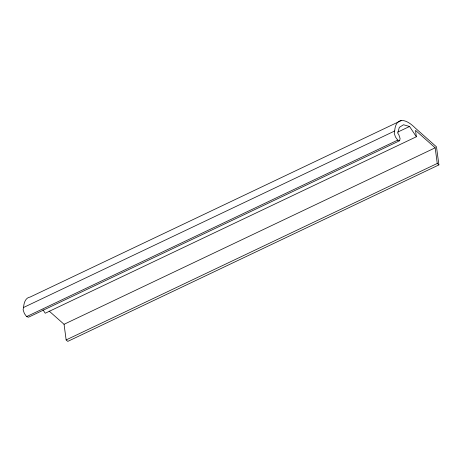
<?xml version="1.0" encoding="UTF-8"?>
<svg xmlns="http://www.w3.org/2000/svg" width="462" height="462" viewBox="0 0 462 462"><rect width="100%" height="100%" fill="white"/><g stroke="black" fill="none" stroke-linecap="round" stroke-linejoin="round"><path stroke-width="0.69" d="M401.16 120.617L30.042 297.095A42.464 15.691 64.6 0 0 23.562 307.478L23.1 309.731L24.365 313.507L26.611 316.603L28.523 317.198L399.642 140.719L400.098 138.467L398.833 134.69L397.713 133.143L399.318 127.368L403.522 124.757L409.551 126.478L416.36 136.758L45.241 313.236L42.978 309.811M49.174 311.093L64.056 324.295L66.147 339.928L67.787 341.383L438.9 164.905L436.492 146.858L415.188 127.962A42.464 15.691 64.6 0 0 394.675 131L394.213 133.252L395.478 137.029L397.724 140.125L399.642 140.719M23.562 307.478L394.675 131M397.834 132.051L409.551 126.478M26.611 316.603L397.724 140.125M64.056 324.295L435.175 147.817L437.26 163.456L438.9 164.905M66.147 339.928L437.26 163.456M435.175 147.817L415.505 130.376L416.36 136.758"/></g></svg>
